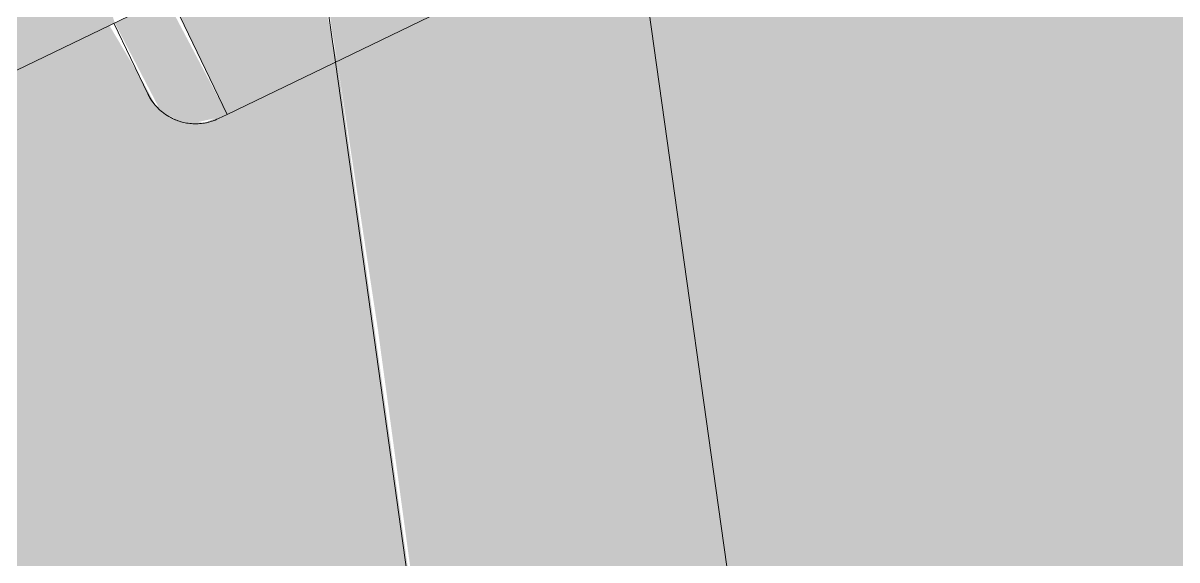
# Model space of a CAD drawing. Header units: metres. Extents: x 15.2 to 39, y -2.1 to 25.8.
# Drawn here: x 25.94516 to 25.98874, y 24.76852 to 24.78878 of the extents above; entities that cross this region are included whole.
import ezdxf

# ---------------------------------------------------------------- set-up
doc = ezdxf.new("R2010")
doc.units = ezdxf.units.M
doc.layers.add('A-FLOR', color=7, linetype='Continuous', lineweight=9, true_color=0x007f00)
doc.layers.add('P-SANR-FIXT', color=7, linetype='Continuous', lineweight=5)

# ---------------------------------------------------------------- blocks, each defined once
blk = doc.blocks.new('UT_Ducha higiênica - UT_Ducha higiênica-3628668-TÉRREO')
at = {"layer": 'P-SANR-FIXT', "true_color": 0xf0f1f7, "transparency": 33554560}
blk.add_hatch(color=7, dxfattribs=at).paths.add_polyline_path([(0.06600000000000557, 0.05738896833042396), (0.06600000000000665, 0.04111081578153612), (0.06707270295462019, 0.04095261230715148), (0.06787564434702348, 0.0402619429267885), (0.0681511617458161, 0.0396952061797324), (0.06822741628874658, 0.03878872391183644), (0.06837500654221285, 0.03170188777248156), (0.07239917617284208, 0.03052467378480849), (0.07924880820053545, 0.03334977557989802), (0.08000000000000564, 0.03364758371119561), (0.08000000000000564, 0.0514528220891366), (0.07420326019153939, 0.05194300195215212), (0.07214440446033174, 0.05238421109814281), (0.06971014256522597, 0.05319376902385665), (0.06787564434702348, 0.05426322742130082), (0.06721605440023773, 0.05480785721768856), (0.06627654872347061, 0.05667052214999709)])
at = {"layer": 'P-SANR-FIXT', "true_color": 0xf4f4f4, "transparency": 33554560}
for points in [[(0.01500000000002041, 0.04895662101153), (0.01512511999485623, 0.04457711000151918), (0.06104499430344144, 0.02986840026209369), (0.06104499430344144, 0.03417061519968309), (0.05124977044699439, 0.03718797198336824), (0.03853252835645472, 0.04131872387728461), (0.02502871798532336, 0.04559278366095825), (0.01505929662041454, 0.04893740880013092)], [(0.01500000000002041, 0.04461718749986628), (0.01508959172625781, 0.03650742074787804), (0.02021054295102573, 0.0349126893743263), (0.02913709884446176, 0.03205958842969259), (0.04261159779771658, 0.02756323061783211), (0.05888689336295194, 0.02261129468144276), (0.06104499430343928, 0.02195205916468098), (0.06104499430344144, 0.02986840026209369), (0.01512511999485623, 0.04457711000151918)]]:
    blk.add_hatch(color=7, dxfattribs=at).paths.add_polyline_path(points)
at = {"layer": 'P-SANR-FIXT', "true_color": 0xf0f1f7, "transparency": 33554560}
h = blk.add_hatch(color=7, dxfattribs=at)
h.paths.add_polyline_path([(0.06131913397964073, 0.04015885768205343), (0.06104499430344144, 0.03897012282744843), (0.06104499430344144, 0.03878872391183644), (0.06600000000000665, 0.03897012282744951), (0.06597918455665511, 0.04111081567303499), (0.06228318583214765, 0.04099744027240278), (0.06159666615141236, 0.0405274667218752), (0.06139061833514488, 0.04025380083576768)])
h.paths.add_polyline_path([(0.0940000000000057, 0.04111080156403106), (0.09400000000000679, 0.03878872391183969), (0.09895500569657416, 0.03897012282744627), (0.09887875115364261, 0.0396952061797324), (0.09840346827408922, 0.04052732555062405), (0.09760873102365386, 0.04102995896074048), (0.09670677396448162, 0.04111081567303825), (0.09414043796388505, 0.0411108022960644)])
h = blk.add_hatch(color=7, dxfattribs=at)
h.paths.add_polyline_path([(0.06104499430344144, 0.03878872391183644), (0.06104499430344144, 0.03417061519968309), (0.0660003625245263, 0.03298841994312422), (0.06600000000000665, 0.03878872391183753), (0.06142110450358804, 0.03878872391183644)])
h.paths.add_polyline_path([(0.06104499430344036, 0.02195205916468098), (0.06124305656763654, 0.001132232521669309), (0.06179801469972323, 0.0004363370349714473), (0.06359061305074629, -9.312657311966178e-14), (0.09695500569657353, -9.312657311966178e-14), (0.09851866866150959, 0.0007530203961875799), (0.09890486152093741, 0.001554958131994423), (0.09895500569657416, 0.002518993756030804), (0.09878162401379378, 0.03878872391183644), (0.0940000000000057, 0.03865793753211392), (0.09384497402901884, 0.02030958325517029), (0.09346928679824998, 0.01829467142547899), (0.0925676189672105, 0.01570613029024214), (0.09054179577598538, 0.01268209951848121), (0.089211627867787, 0.01147181869509818), (0.09033234720799407, 0.01082697033747298), (0.09097939482074996, 0.00971006021888814), (0.09106458025502621, 0.007657919766218425), (0.09097939482074996, 0.004069454246845177), (0.09033234720799407, 0.002952544128261417), (0.08921162786778267, 0.002307695770637307), (0.08324673743607626, 0.001744977240825853), (0.08301653995978675, 0.001662448639160124), (0.08301653995978675, 0.001267688726786764), (0.07925942093207802, 0.001079568247521169), (0.07698346004022454, 0.00130210223080953), (0.07677461274985095, 0.001744248721099933), (0.07323421458620795, 0.001865055626921259), (0.0700370455085597, 0.002670062531098671), (0.06926084178765694, 0.003491443075610212), (0.06893541974498398, 0.004714302604466039), (0.06902060517926131, 0.009710060218890306), (0.06966765279201828, 0.01082697033747407), (0.07067565450327697, 0.01158287328824358), (0.0689991597782605, 0.01333028612721388), (0.06709927002182847, 0.01658639448503444), (0.06628723877163199, 0.0190536209942782), (0.06603449453152344, 0.0204279155532562), (0.06333522205867556, 0.02125246284395155)])
h.paths.add_polyline_path([(0.07698346004022562, 0.00317387112398865), (0.07716568828068249, 0.00220327112735618), (0.07708624614682211, 0.002390385435379375), (0.07708624614682102, 0.003238187364842324)])
h.paths.add_polyline_path([(0.08291375385319133, 0.003238187364842324), (0.08268346541942309, 0.002287386027171829), (0.08301653995978675, 0.002454701676231966), (0.08301653995978675, 0.003173871123990816)])
at = {"layer": 'P-SANR-FIXT', "true_color": 0xf4f4f4, "transparency": 33554560}
h = blk.add_hatch(color=7, dxfattribs=at)
h.paths.add_polyline_path([(0.06104499430344144, 0.03417061519968309), (0.06104499430344144, 0.02986840026209369), (0.06602678329040367, 0.02827267097720859), (0.06577875273917877, 0.0326019263120506), (0.06222112844867784, 0.03383524139357914)])
h.paths.add_polyline_path([(0.0682274162887455, 0.03175305261469591), (0.06822741628874442, 0.02756778071992879), (0.07024384150653758, 0.0269612348225231), (0.07173112419877478, 0.03022445886753701), (0.07182373044633496, 0.0305067585168513), (0.06837500654221285, 0.03170188777248156)])
at = {"layer": 'P-SANR-FIXT'}
for p, q in [((0.06600000000000557, 0.05738896833042396), (0.06600000000000665, 0.0330606575633972)), ((0.06600000000000665, 0.04114821128358467), (0.06304499430344099, 0.04114821128358576)), ((0.06104499430343766, 0.03914821128362744), (0.06104499430343766, 0.03878872391187346)), ((0.06104499430343674, 0.001999999999942718), (0.06104499430343764, 0.03878872391187346)), ((0.06600000000000125, 0.0387887239118735), (0.06104499430343417, 0.0387887239118735))]:
    blk.add_line(p, q, dxfattribs=at)
at = {"layer": 'P-SANR-FIXT', "color": 8, "true_color": 0x78787b}
for p, q in [((0.06304499430343755, 0.04114821128362749), (0.06600000000000183, 0.04114821128362745)), ((0.06104499430343664, 0.001999999999942737), (0.06104499430343756, 0.03878872391187357))]:
    blk.add_line(p, q, dxfattribs=at)
at = {"layer": 'P-SANR-FIXT', "flags": 128}
for points in [[(0.01500000000002041, 0.04899559848668462), (0.0176175915011182, 0.04815715120899045), (0.02836691908197882, 0.04471400721825373), (0.04037422209491399, 0.04086791797193426), (0.05251757422790252, 0.03697825049184784), (0.06104499430344144, 0.03424681124890878)], [(0.06104499430344144, 0.02164623927528542), (0.05163308091803331, 0.02466099278154099), (0.03962577790509815, 0.02850708202786263), (0.02748242577210961, 0.03239674950795122), (0.01633766285204492, 0.03596655638077359), (0.01503064883495102, 0.03638520930812481)]]:
    blk.add_lwpolyline(points, dxfattribs=at)
at = {"layer": 'P-SANR-FIXT', "color": 8, "true_color": 0x78787b, "flags": 128}
blk.add_lwpolyline([(0.06104499430344144, 0.03424681124890878), (0.06366233714796721, 0.0334084436190233), (0.06602602439881358, 0.03265132504648843)], dxfattribs=at)
at = {"layer": 'P-SANR-FIXT', "color": 8, "true_color": 0x78787b}
for radius, start, end in [(0.002000000000000005, 104.711157736746, 104.9999999999999), (0.002000000000000003, 123.8720506733427, 134.9999999999999), (0.001999999999999995, 149.9999999999999, 164.1314902575405), (0.002000000000000001, 136.358881548925, 149.6396852045368), (0.001999999999999995, 164.9999999999999, 180)]:
    blk.add_arc((0.06304499430343755, 0.03914821128362749), radius, start, end, dxfattribs=at)
at = {"layer": 'P-SANR-FIXT'}
blk.add_arc((0.06304499430343755, 0.03914821128362749), 0.00200000000000001, 90, 104.7111577367461, dxfattribs=at)
blk.add_open_spline([(0.06104499430343763, 0.03914821128362749), (0.06104499430343763, 0.03934114306849545), (0.06108714067159613, 0.03961803906187272), (0.0612036956944618, 0.03994247800487914), (0.06131591234284227, 0.04016295539194129), (0.06144745881198609, 0.04035884651990348), (0.06159461803630129, 0.04053128203195312), (0.06175406595126327, 0.04068082568376507), (0.06195137848773302, 0.04082959083399103), (0.06214452814990288, 0.0409390074305918), (0.0623293392666376, 0.04101777513732453), (0.0626099347193875, 0.04111335968832534), (0.06285292738142612, 0.04114821128362747), (0.06304499430343762, 0.04114821128362749)], degree=3, knots=[0, 0, 0, 0, 0.1428571428571428, 0.2142857142857143, 0.2857142857142857, 0.3571428571428571, 0.4285714285714285, 0.5, 0.5714285714285714, 0.6785714285714286, 0.7321428571428572, 0.7857142857142857, 1, 1, 1, 1], dxfattribs=at)

msp = doc.modelspace()

# ---------------------------------------------------------------- hatches: boundary and pattern name
at = {"layer": 'A-FLOR', "true_color": 0x464646}
h = msp.add_hatch(color=49, dxfattribs=at)
h.paths.add_polyline_path([(23.79740642318289, 21.74731005682862), (26.63465047573733, 23.1157201511516), (26.56948809029338, 23.25082701079705), (26.83970180958427, 23.38115178168493), (25.75366205218484, 25.63293277577628), (25.48344833289394, 25.50260800488838), (25.41828594744999, 25.63771486453384), (22.58104189489564, 24.26930477021091), (22.64620428033959, 24.13419791056546), (22.51109742069407, 24.06903552512148), (23.5971371780935, 21.81725453103012), (23.73224403773895, 21.88241691647407)])
h.paths.add_polyline_path([(25.84544231333541, 25.19345708377688), (25.84544150762684, 25.19345728858413), (25.84821941747273, 25.19345708377688)])
h.paths.add_polyline_path([(26.58579621172366, 23.4000247716773), (26.57612104300934, 23.40736496862135), (26.57231663023471, 23.41195365134683), (26.56937246568289, 23.41053367322107), (26.56407259166678, 23.42152236447224), (26.56707426751631, 23.42297008044461), (26.56657427002348, 23.42489657229807), (26.56562772387442, 23.42986607758446), (26.56611642200403, 23.44093822553912), (26.60570487159497, 23.46003183646425), (26.60758822048475, 23.45643706860406), (26.62122507967628, 23.46301416081991), (26.62162994382714, 23.47896223751426), (26.62371925033337, 23.47996991540883), (26.63047852536657, 23.46595532068531), (26.64992945620811, 23.47415427597115), (26.63721750929886, 23.50097635663492), (26.63579883217353, 23.50151351339471), (26.62907223714479, 23.51509947585772), (26.62743254698707, 23.5156862423366), (26.62546938755425, 23.51918033471347), (26.62898299692394, 23.52110302786206), (26.54192406285181, 23.70160991241564), (26.53825033985375, 23.7000462071589), (26.53680904547041, 23.70358385560802), (26.53744272758421, 23.70544380734406), (26.53272211290224, 23.7149355051744), (26.52597895215839, 23.71187665123085), (26.52560877437537, 23.71264417312916), (26.52454582425262, 23.71215494212135), (26.52456715629159, 23.71171211213322), (26.52383810671969, 23.71166127054447), (26.52385986389607, 23.71134570096849), (26.52313585706852, 23.71150599382953), (26.52035645299365, 23.71005107020794), (26.51967182430549, 23.70835716116505), (26.51941201727892, 23.70800212597005), (26.52333851732716, 23.6998609708036), (26.52144918487121, 23.69894974090714), (26.52642697299792, 23.68862885843485), (26.52509095739816, 23.68817068704165), (26.52819191400105, 23.68139006169884), (26.52324934202017, 23.68013721708476), (26.50384486811705, 23.67362722884441), (26.48919140512959, 23.66802258846951), (26.45778572296877, 23.65532753564846), (26.41776760602326, 23.63898942007738), (26.39985448588241, 23.63292232234177), (26.37057486308306, 23.62264679516763), (26.32110146929529, 23.60387051273816), (26.30117615092257, 23.5954169943217), (26.28073249366126, 23.58593877134624), (26.2779638923359, 23.58452227559897), (26.27977960682503, 23.57732880823706), (26.28139723795086, 23.56024266614028), (26.28037698382986, 23.54417936471756), (26.27824125993486, 23.53267183456529), (26.27590903330597, 23.52552726358834), (26.26829693909184, 23.50650277623361), (26.26024140984896, 23.49430108987662), (26.25250475476339, 23.48423004293143), (26.23956594959919, 23.47235900274196), (26.22517060876262, 23.46297177976824), (26.21247315304818, 23.45665643975895), (26.20865446700131, 23.45525616526176), (26.1957267280437, 23.45132738540208), (26.17891477627872, 23.4490009533625), (26.16377475184, 23.44905556630244), (26.14617773594631, 23.45160055517796), (26.13004709236235, 23.45689982839501), (26.11571512724409, 23.46411471091902), (26.10130687229551, 23.47407945121837), (26.08851823701611, 23.48670702541401), (26.08008063302424, 23.49805030329064), (26.07240953936638, 23.51122304826516), (26.06645068936553, 23.52721154034459), (26.0633050773711, 23.53967377345353), (26.06168744624631, 23.55675991555869), (26.0627077003692, 23.57282321697358), (26.06484342426695, 23.58433074713514), (26.06717565089146, 23.59149874747192), (26.07421606485536, 23.60870459547873), (26.07622002859606, 23.61311589348531), (26.09137915458903, 23.63352499014782), (26.10311434168226, 23.64429935085197), (26.11492285718055, 23.65254103936222), (26.13144642952515, 23.66079228910359), (26.14770943656755, 23.66567854976003), (26.16313865770306, 23.66788274792803), (26.18180389132227, 23.66778998275301), (26.19667568675655, 23.66537580714912), (26.21283680784452, 23.66006676685179), (26.22800510184414, 23.65258897234403), (26.23041811680715, 23.65107468037353), (26.24224097212083, 23.64247723308997), (26.25456644718804, 23.63029555626039), (26.25841489158399, 23.62557143089596), (26.26343142362492, 23.62807182463581), (26.29226059320631, 23.64290701752243), (26.30750950242263, 23.6516101444669), (26.3262188072073, 23.6626952759376), (26.36515425503177, 23.68649440697973), (26.39434918043025, 23.70503728488876), (26.4137444033895, 23.71567097022199), (26.45589329472993, 23.73939347234476), (26.47268225825709, 23.74954294225979), (26.485672212235, 23.7580302557663), (26.48987235617651, 23.76119248604034), (26.49312462981757, 23.75444926331518), (26.49431493731115, 23.75520954403903), (26.49929272543788, 23.74488866156672), (26.5011820578938, 23.74579989146316), (26.5052680632224, 23.73752696925026), (26.50593746475854, 23.73758602488143), (26.50770235474311, 23.7371465515435), (26.51037914431242, 23.73849761930529), (26.51068951129835, 23.73892340074462), (26.51083078042719, 23.73892340074462), (26.51122128528366, 23.73938327102044), (26.51169377754927, 23.73916115991573), (26.51259916163724, 23.73961813840493), (26.51215331355895, 23.74054255412922), (26.51882100640756, 23.74375839951681), (26.51424673536129, 23.75339262274176), (26.51241556505468, 23.75414155663471), (26.51051859547185, 23.75751784225252), (26.51403220484155, 23.75944053540112), (26.09057691796893, 24.63742733130859), (26.0868804788484, 24.63588371503567), (26.08531190319542, 24.63950868895102), (26.08588921985909, 24.64116169690814), (26.08088007446654, 24.65151344470878), (26.07044025492446, 24.64625212698419), (26.06966625764597, 24.64455066682741), (26.06627957971915, 24.64291726336425), (26.06435688657055, 24.64643087273394), (26.06319084751103, 24.64586848910042), (26.06644896678323, 24.63911314611808), (26.06194540479505, 24.63694106660333), (26.05709681712132, 24.64648898800214), (26.0464858973794, 24.64137131415529), (26.04541311863593, 24.6434005224686), (26.03672517526673, 24.63917489303645), (26.04220334228003, 24.63794624551564), (26.05063679882596, 24.63347160968342), (26.05694667138009, 24.62779599910912), (26.06239286681222, 24.61921156979496), (26.20559019707759, 24.32197647857499), (26.2081073864934, 24.31431724202091), (26.20845556457016, 24.30441833642346), (26.20648567134286, 24.29573063197773), (26.20213627254709, 24.28754562101343), (26.1964606619728, 24.28123574845931), (26.18787623265864, 24.27578955302718), (26.14121480002938, 24.25353617357817), (26.12759967457945, 24.25039894235187), (26.11907952822935, 24.25183869003713), (26.11757719310771, 24.25206831264376), (26.11330156391992, 24.25319004513531), (26.11145283302742, 24.25447400820511), (25.83721256510983, 24.12242971942967), (25.80426194780068, 24.11038748414092), (25.78071342727291, 24.10616274827033), (25.75675478719526, 24.10456452283012), (25.73247507654998, 24.10637513919621), (25.70782140096421, 24.11161713169896), (25.6856887879827, 24.11944496660441), (25.67772487281918, 24.12317631558265), (25.6673529490717, 24.12799948877991), (25.65034757323088, 24.13798647978907), (25.64736666754646, 24.13987137561512), (25.63577298023043, 24.14866516662951), (25.62837852057536, 24.15503096575457), (25.61549097603988, 24.1681327470043), (25.61220629575545, 24.17184278829615), (25.60439786770219, 24.18190723652065), (25.59846816364155, 24.19066021885095), (25.5907003289904, 24.20432297558627), (25.58739149883651, 24.21077350872277), (25.58237304310834, 24.22274480677063), (25.57932998716448, 24.2313167148643), (25.57592581893126, 24.24409301150862), (25.5735850793475, 24.2543924360646), (25.57212511105243, 24.26391259618216), (25.57106764864502, 24.27580117797127), (25.57110928690075, 24.29101058639795), (25.57127164244249, 24.29846943604658), (25.57255228475647, 24.31003920005988), (25.57482242823007, 24.32261113978971), (25.57811634107217, 24.33593699107388), (25.57918959384683, 24.34099376204879), (25.58731439623386, 24.36331317588138), (25.59859341180324, 24.38602116717801), (25.61202396610189, 24.40568316370002), (25.62837562587942, 24.42348337805998), (25.64756252439792, 24.44004945312723), (25.6706883903416, 24.45413110917816), (25.67955774772499, 24.45917550634089), (25.9498551234961, 24.58954062496409), (25.95019100733094, 24.59237379009209), (25.95393895487395, 24.59977551220555), (25.95475375347136, 24.6014522414843), (25.95701019385864, 24.60514065081694), (25.96875187044259, 24.61419823167682), (25.99342133114481, 24.62635185851698), (25.99715872974679, 24.6325967727064), (26.00124102468659, 24.63686710770318), (26.00769643384958, 24.64075292076535), (26.03940762664365, 24.65604731050366), (26.03841117854907, 24.6581133332857), (26.04916919949412, 24.66343108787301), (26.04456876867667, 24.67296956250879), (26.04907233066485, 24.67514164202358), (26.05251547947379, 24.66847553926218), (26.05368151853332, 24.6690379228957), (26.05212510616797, 24.67272819042799), (26.05554670451202, 24.67437843609808), (26.05761371395845, 24.67382103483857), (26.06777020560578, 24.67872943017879), (26.06277430017952, 24.68908099125068), (26.06080485405214, 24.68994858321865), (26.05917145058897, 24.69333526114547), (26.06277430017952, 24.69507292475732), (26.04713532767297, 24.72749857107222), (26.04346160467491, 24.7259348658155), (26.04202031029158, 24.7294725142646), (26.04265399240537, 24.73133246600064), (26.03735352781151, 24.74192423903731), (26.03695811727941, 24.74135792965459), (26.02556771781461, 24.73593972886397), (26.02498070095513, 24.73430068611826), (26.02148692082674, 24.73233687927342), (26.02539666395339, 24.72423046769464), (26.01269486997975, 24.71833508371273), (26.01194277188074, 24.71845763380986), (26.0111214121869, 24.71950434940191), (26.00989605320265, 24.7218401138453), (26.00716043369124, 24.72709252618405), (25.95168460292963, 24.7003363905119), (25.94810565916537, 24.70749211516934), (25.94593309649497, 24.70644428261293), (25.94631302838662, 24.70565653667008), (25.94483734308015, 24.70469359839434), (25.94918838275961, 24.69533134265532), (25.94919177753251, 24.69428946179363), (25.94889827289457, 24.69325181438601), (25.94832787070184, 24.69228911438849), (25.9475194429211, 24.69146696821496), (25.94584017662128, 24.69060126144399), (25.94542134921709, 24.69045505223233), (25.94339919996299, 24.69045505223233), (25.94236780301311, 24.69082133603638), (25.94182674849354, 24.69117956361457), (25.94128164716651, 24.69166664289556), (25.9402697093091, 24.69346786844556), (25.93664232044526, 24.70099232938968), (25.93586831880154, 24.7006190264088), (25.93541965336914, 24.70075339706014), (25.93541001271345, 24.70039798420531), (25.93402680130531, 24.69973085779023), (25.93105557844111, 24.70453590716406), (25.92948493846498, 24.70767630591357), (25.92718511488066, 24.71391632324268), (25.92874995894924, 24.71458225648156), (25.929074459106, 24.71432936885972), (25.9292126224114, 24.71488987208341), (25.92977700659249, 24.7152330935798), (25.92010495240346, 24.7356210137556), (25.92810535086112, 24.73939753561578), (25.93803402183054, 24.71912419871646), (25.93952513626867, 24.71973046569247), (25.93995489039412, 24.71910423070351), (25.94212745306451, 24.72015206325991), (25.93865212584084, 24.72735776244099), (25.9636985296741, 24.73950354036769), (25.95702224536116, 24.7873383583605), (25.95201283344581, 24.7850070336298), (25.9508273404482, 24.78517601146314), (25.95015905222922, 24.7856803741064), (25.94974249925831, 24.78645618639745), (25.9484161158351, 24.78868880737253), (25.93362428820544, 24.78168767471919), (25.93237313061078, 24.78172590702084), (25.93033601115089, 24.78291366339613), (25.92848821481547, 24.78468509119751), (25.92642846879345, 24.78734170184337), (25.92467162627748, 24.79018624027525), (25.92311649296039, 24.79328571196813), (25.92146916834809, 24.79766713791154), (25.92085706920665, 24.80006749706221), (25.9205246768323, 24.80177068601469), (25.92045138553619, 24.80420544967237), (25.92114590565136, 24.80624579660384), (25.92224380515118, 24.80715233920061), (25.93639394575993, 24.81413290712655), (25.93495148286426, 24.81761222038477), (25.93506756233673, 24.81822614295568), (25.93561059212913, 24.81901572202555), (25.93639394575993, 24.81947819575067), (25.97039765580388, 24.83565837732336), (25.97126656659853, 24.83545980246761), (25.97220026208182, 24.83452720947825), (25.98693233555277, 24.80397499050864), (25.98693131030054, 24.80224687333753), (25.98637778861174, 24.80155228395684), (25.9844211882454, 24.80055293889079), (25.9680276502631, 24.79264629341331), (25.97227870468878, 24.7638267548999), (25.97409298500821, 24.75023589295406), (25.97508744825313, 24.7449306120286), (25.99429213391896, 24.7541930812546), (25.9904442021073, 24.76255900842059), (25.9904442021073, 24.76358782425232), (25.99162401213987, 24.76456367845367), (26.00324145290242, 24.77016679997416), (26.00715119602906, 24.76206038839542), (26.01086311508175, 24.76357190877426), (26.01291361956314, 24.76303521019952), (26.02428578837082, 24.76858886976082), (26.0244925273965, 24.7686623188823), (26.01945800018245, 24.77928128139833), (26.01762682987585, 24.78003021529128), (26.01572986029301, 24.7834065009091), (26.01924346966271, 24.78532919405769), (25.86223261802525, 25.11087349312639), (25.85862976843471, 25.10913582951455), (25.85711760064386, 25.11284743631877), (25.85775128275765, 25.1147073880548), (25.85123504421326, 25.12821807401935), (25.85169773090769, 25.12966261738189), (25.83743524728661, 25.15814455091495), (25.83668142882595, 25.15660906346112), (25.82529102936115, 25.15119086267049), (25.82470401250167, 25.14955181992478), (25.82121023237327, 25.14758801307994), (25.80711874656412, 25.17627353996085), (25.79926272359393, 25.17346106535305), (25.79332213617299, 25.17113938027713), (25.79113798448353, 25.17159147937041), (25.79054705664949, 25.17212635687845), (25.78528435284981, 25.18294139190627), (25.75537109162888, 25.16851414918388), (25.82280194922721, 25.028194535979), (25.82488248557958, 25.02188441950064), (25.82535499892557, 25.01355840141377), (25.82365647971897, 25.00539379006051), (25.81933957017229, 24.9973161211964), (25.81424468811725, 24.99165683335476), (25.80628908651843, 24.98662947160197), (25.55818040668664, 24.86717989826199), (25.55166206933267, 24.86503070848579), (25.5433360512458, 24.8645581951398), (25.53517143989254, 24.8662567143464), (25.52709377102844, 24.87057362389309), (25.52110549015948, 24.87617033937517), (25.51634265628716, 24.88375776876093), (25.36602394346187, 25.1959360047919), (25.36394340710951, 25.20224612127026), (25.36347089376352, 25.21057213935713), (25.36516941297011, 25.21873675071039), (25.3694863225168, 25.2268144195745), (25.37458120457184, 25.23247370741614), (25.38253680617065, 25.23750106916893), (25.63032984266657, 25.35684657035161), (25.63716382335642, 25.35909983228511), (25.64548984144328, 25.3595723456311), (25.65365445279654, 25.35787382642451), (25.66173212166065, 25.35355691687781), (25.6673914095023, 25.34846203482278), (25.67241877125509, 25.34050643322397), (25.73881984572612, 25.20283129153382), (25.76872199926973, 25.21737815274306), (25.76352237922703, 25.22848055210823), (25.7635459897614, 25.2293088367453), (25.76515755061746, 25.23127735799747), (25.77567733763773, 25.23756288951316), (25.77730352761718, 25.23862390695762), (25.80687462517611, 25.17731157008972), (25.8105864266283, 25.17882304258078), (25.81263693110967, 25.17828634400603), (25.82400909991737, 25.18384000356734), (25.82544467390719, 25.18353678898551), (25.83049635029676, 25.18612783197892), (25.83096137631278, 25.18671915100308), (25.83417309257754, 25.1899794725536), (25.83505183501512, 25.1906234966556), (25.83670526687799, 25.19163952077649), (25.83775790729063, 25.19209839866756), (25.84188508507837, 25.19325556699292), (25.8454502776122, 25.19345505929593), (25.85043366701367, 25.19218830561709), (25.85145469074088, 25.19173311236548), (25.85336465981258, 25.1907108438341), (25.85393268590825, 25.19025755937258), (25.85700354431177, 25.18733484297246), (25.85927851631465, 25.18356238052478), (25.86047580192555, 25.17921579140259), (25.8606071680237, 25.17831182351364), (25.86065399306335, 25.176075938002), (25.86069787540373, 25.17513771329393), (25.87489051297601, 25.14535414467669), (25.87680602134644, 25.14159936420498), (25.87802383293738, 25.14113837563097), (25.88475042796616, 25.12755241316797), (25.88639011812388, 25.12696564668909), (25.88835327755671, 25.12347155431221), (25.884839668187, 25.12154886116362), (26.04188286476671, 24.79602016214366), (26.04552309359893, 24.79757108811409), (26.04696553720586, 24.79403061890255), (26.04633126261198, 24.79217038141185), (26.05341293790468, 24.77747392116312), (26.05314997246673, 24.77609214737075), (26.05364134826604, 24.77545971002759), (26.05420937436172, 24.77500642556605), (26.05712048385647, 24.77232738406387), (26.0595552047681, 24.76831124671827), (26.06075526999106, 24.76395480481074), (26.06088385647716, 24.76306068970712), (26.0609306815168, 24.76082480419549), (26.06121117129302, 24.75937863666416), (26.06275551380253, 24.75855896081276), (26.06965313761388, 24.7441774911138), (26.07129294888377, 24.74359050907568), (26.07306605313428, 24.74000502656815), (26.06974237783472, 24.73817393910945), (26.08529211012042, 24.70593332233131), (26.08889495971097, 24.70767098594315), (26.09063262332281, 24.70406813635261), (26.08997980823026, 24.70219895673177), (26.09691526350967, 24.68751903531591), (26.09660390455088, 24.68602458182688), (26.10466402559532, 24.66931282955973), (26.10618270599829, 24.66860407496555), (26.11309073426771, 24.65428105717752), (26.11501247173683, 24.65351926931206), (26.11669757750039, 24.65002539249442), (26.11318396813069, 24.64810269934583), (26.53667159994555, 23.77013150348709), (26.54024210459384, 23.7718535670502), (26.5417542723847, 23.76814196024597), (26.54111999779082, 23.76628172275528), (26.5482905804954, 23.7521950279055), (26.55000983364073, 23.75127129670749), (26.55396113207257, 23.74746797047551), (26.55621763389515, 23.74402209621059), (26.55775184067856, 23.7393689578532), (26.55802991699108, 23.73446905729531), (26.55762138480495, 23.73250528407915), (26.56444187279272, 23.71828883245722), (26.5661472905137, 23.71758508201161), (26.56804472238326, 23.71420797360147), (26.56453111301356, 23.71228528045288), (26.65159004708569, 23.5317783958993), (26.65519289667625, 23.53351605951114), (26.65670506446709, 23.52980445270692), (26.6560713823533, 23.52794450097088), (26.66258762089769, 23.51443381500634), (26.66212493420327, 23.51298927164379), (26.67658506409474, 23.48348658295883), (26.67886891141657, 23.47929983791515), (26.67907625803762, 23.47912418095877), (26.68253452451174, 23.47576658210726), (26.68461141756125, 23.47238263513147), (26.68585929641853, 23.46798033885247), (26.68606101800974, 23.46442586228332), (26.68506377024044, 23.45997082595911), (26.68308142213888, 23.45617936041366), (26.67972382328739, 23.45272109393958), (26.67633987631163, 23.45064420089006), (26.67160566388554, 23.44910269457742), (26.64548630970271, 23.43483837187999), (26.6522455847359, 23.42082377715647), (26.64996823969412, 23.41972540779321), (26.63742377594854, 23.42942799038127), (26.62366556254358, 23.4227923687166), (26.62542755721965, 23.41913907140751), (26.5861356081828, 23.40018846346132)])

# ---------------------------------------------------------------- block references
at = {"layer": 'P-SANR-FIXT', "color": 8, "true_color": 0x7c7c7c, "rotation": 115.748132701384}
msp.add_blockref('UT_Ducha higiênica - UT_Ducha higiênica-3628668-TÉRREO', (26.01431905842788, 24.74719863383441), dxfattribs=at)

doc.saveas('drawing.dxf')
